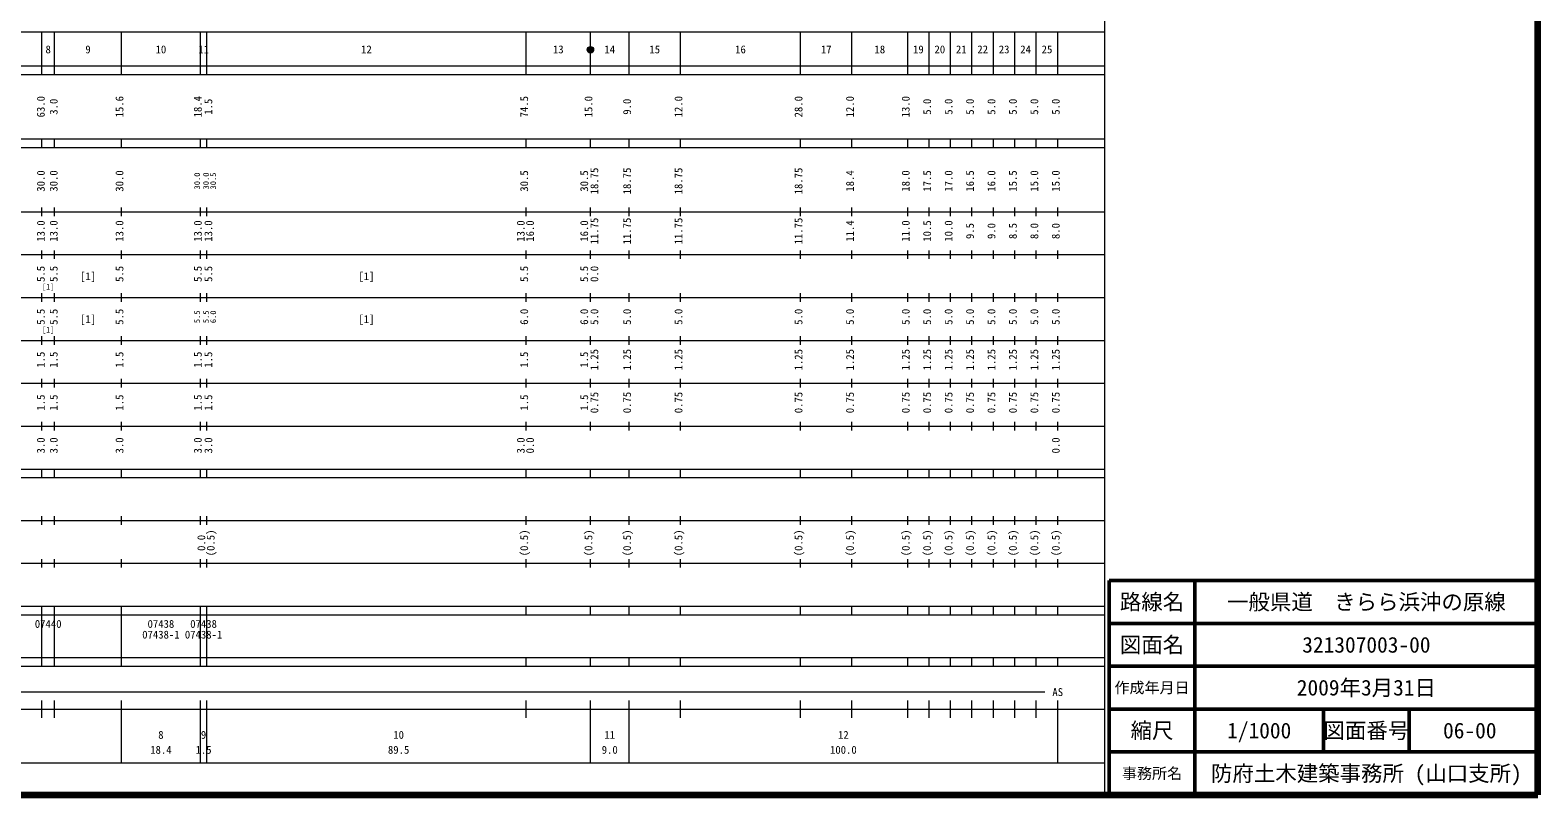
# Model space of a CAD drawing. Units: millimetres on the paper, enlarged 1000 times. Extents: x 40000 to 680000, y 20000 to 380000.
# Drawn here: x 328299 to 680000, y 20000 to 198357 of the extents above; entities that cross this region are included whole.
import ezdxf
from ezdxf.enums import TextEntityAlignment as Align

# ---------------------------------------------------------------- set-up
doc = ezdxf.new("R2010")
doc.units = ezdxf.units.MM
doc.header["$LTSCALE"] = 1000
doc.header["$PDMODE"] = 32
doc.header["$PDSIZE"] = 500
for name, color, linetype, lineweight in [('M-TTL', 2, 'Continuous', 140), ('M-TTL-BAND', 7, 'Continuous', 13), ('M-TTL-FRAM', 2, 'Continuous', 50), ('M-TTL-LINE', 7, 'Continuous', 50)]:
    doc.layers.add(name, color=color, linetype=linetype, lineweight=lineweight)
doc.layers.add('M-TTL-TXT', color=7, linetype='Continuous')
doc.styles.add('ＭＳ ゴシック', font='')
doc.styles.get('ＭＳ ゴシック').set_extended_font_data('MS Gothic')

msp = doc.modelspace()

# ---------------------------------------------------------------- linework, layer by layer
at = {"layer": 'M-TTL'}
for p, q in [((680000, 20000), (680000, 380000)), ((40000, 20000), (680000, 20000))]:
    msp.add_line(p, q, dxfattribs=at)
at = {"layer": 'M-TTL-BAND'}
for p, q in [((579000, 20000), (579000, 370000)), ((68000, 198000), (579000, 198000)), ((331000, 188000), (331000, 198000)), ((334000, 188000), (334000, 198000)), ((349600, 188000), (349600, 198000)), ((368000, 188000), (368000, 198000)), ((369500, 188000), (369500, 198000)), ((444000, 188000), (444000, 198000)), ((459000, 188000), (459000, 198000)), ((468000, 188000), (468000, 198000)), ((480000, 188000), (480000, 198000)), ((508000, 188000), (508000, 198000)), ((520000, 188000), (520000, 198000)), ((533000, 188000), (533000, 198000)), ((538000, 188000), (538000, 198000)), ((543000, 188000), (543000, 198000)), ((548000, 188000), (548000, 198000)), ((553000, 188000), (553000, 198000)), ((558000, 188000), (558000, 198000)), ((563000, 188000), (563000, 198000)), ((568000, 188000), (568000, 198000)), ((40000, 190000), (579000, 190000)), ((40000, 188000), (579000, 188000)), ((40000, 173000), (579000, 173000)), ((331000, 171000), (331000, 173000)), ((334000, 171000), (334000, 173000)), ((349600, 171000), (349600, 173000)), ((368000, 171000), (368000, 173000)), ((369500, 171000), (369500, 173000)), ((444000, 171000), (444000, 173000)), ((459000, 171000), (459000, 173000)), ((468000, 171000), (468000, 173000)), ((480000, 171000), (480000, 173000)), ((508000, 171000), (508000, 173000)), ((520000, 171000), (520000, 173000)), ((533000, 171000), (533000, 173000)), ((538000, 171000), (538000, 173000)), ((543000, 171000), (543000, 173000)), ((548000, 171000), (548000, 173000)), ((553000, 171000), (553000, 173000)), ((558000, 171000), (558000, 173000)), ((563000, 171000), (563000, 173000)), ((568000, 171000), (568000, 173000)), ((40000, 171000), (579000, 171000)), ((40000, 156000), (579000, 156000)), ((331000, 155000), (331000, 157000)), ((334000, 155000), (334000, 157000)), ((349600, 155000), (349600, 157000)), ((368000, 155000), (368000, 157000)), ((369500, 155000), (369500, 157000)), ((444000, 155000), (444000, 157000)), ((459000, 155000), (459000, 157000)), ((468000, 155000), (468000, 157000)), ((480000, 155000), (480000, 157000)), ((508000, 155000), (508000, 157000)), ((520000, 155000), (520000, 157000)), ((533000, 155000), (533000, 157000)), ((538000, 155000), (538000, 157000)), ((543000, 155000), (543000, 157000)), ((548000, 155000), (548000, 157000)), ((553000, 155000), (553000, 157000)), ((558000, 155000), (558000, 157000)), ((563000, 155000), (563000, 157000)), ((568000, 155000), (568000, 157000)), ((46000, 146000), (579000, 146000)), ((331000, 145000), (331000, 147000)), ((334000, 145000), (334000, 147000)), ((349600, 145000), (349600, 147000)), ((368000, 145000), (368000, 147000)), ((369500, 145000), (369500, 147000)), ((444000, 145000), (444000, 147000)), ((459000, 145000), (459000, 147000)), ((468000, 145000), (468000, 147000)), ((480000, 145000), (480000, 147000)), ((508000, 145000), (508000, 147000)), ((520000, 145000), (520000, 147000)), ((533000, 145000), (533000, 147000)), ((538000, 145000), (538000, 147000)), ((543000, 145000), (543000, 147000)), ((548000, 145000), (548000, 147000)), ((553000, 145000), (553000, 147000)), ((558000, 145000), (558000, 147000)), ((563000, 145000), (563000, 147000)), ((568000, 145000), (568000, 147000)), ((52000, 136000), (579000, 136000)), ((331000, 135000), (331000, 137000)), ((334000, 135000), (334000, 137000)), ((349600, 135000), (349600, 137000)), ((368000, 135000), (368000, 137000)), ((369500, 135000), (369500, 137000)), ((444000, 135000), (444000, 137000)), ((459000, 135000), (459000, 137000)), ((468000, 135000), (468000, 137000)), ((480000, 135000), (480000, 137000)), ((508000, 135000), (508000, 137000)), ((520000, 135000), (520000, 137000)), ((533000, 135000), (533000, 137000)), ((538000, 135000), (538000, 137000)), ((543000, 135000), (543000, 137000)), ((548000, 135000), (548000, 137000)), ((553000, 135000), (553000, 137000)), ((558000, 135000), (558000, 137000)), ((563000, 135000), (563000, 137000)), ((568000, 135000), (568000, 137000)), ((331000, 125000), (331000, 127000)), ((334000, 125000), (334000, 127000)), ((349600, 125000), (349600, 127000)), ((368000, 125000), (368000, 127000)), ((369500, 125000), (369500, 127000)), ((444000, 125000), (444000, 127000)), ((459000, 125000), (459000, 127000)), ((468000, 125000), (468000, 127000)), ((480000, 125000), (480000, 127000)), ((508000, 125000), (508000, 127000)), ((520000, 125000), (520000, 127000)), ((533000, 125000), (533000, 127000)), ((538000, 125000), (538000, 127000)), ((543000, 125000), (543000, 127000)), ((548000, 125000), (548000, 127000)), ((553000, 125000), (553000, 127000)), ((558000, 125000), (558000, 127000)), ((563000, 125000), (563000, 127000)), ((568000, 125000), (568000, 127000)), ((46000, 126000), (579000, 126000)), ((331000, 115000), (331000, 117000)), ((334000, 115000), (334000, 117000)), ((349600, 115000), (349600, 117000)), ((368000, 115000), (368000, 117000)), ((369500, 115000), (369500, 117000)), ((444000, 115000), (444000, 117000)), ((459000, 115000), (459000, 117000)), ((468000, 115000), (468000, 117000)), ((480000, 115000), (480000, 117000)), ((508000, 115000), (508000, 117000)), ((520000, 115000), (520000, 117000)), ((533000, 115000), (533000, 117000)), ((538000, 115000), (538000, 117000)), ((543000, 115000), (543000, 117000)), ((548000, 115000), (548000, 117000)), ((553000, 115000), (553000, 117000)), ((558000, 115000), (558000, 117000)), ((563000, 115000), (563000, 117000)), ((568000, 115000), (568000, 117000)), ((52000, 116000), (579000, 116000)), ((46000, 106000), (579000, 106000)), ((331000, 105000), (331000, 107000)), ((334000, 105000), (334000, 107000)), ((349600, 105000), (349600, 107000)), ((368000, 105000), (368000, 107000)), ((369500, 105000), (369500, 107000)), ((444000, 105000), (444000, 107000)), ((459000, 105000), (459000, 107000)), ((468000, 105000), (468000, 107000)), ((480000, 105000), (480000, 107000)), ((508000, 105000), (508000, 107000)), ((520000, 105000), (520000, 107000)), ((533000, 105000), (533000, 107000)), ((538000, 105000), (538000, 107000)), ((543000, 105000), (543000, 107000)), ((548000, 105000), (548000, 107000)), ((553000, 105000), (553000, 107000)), ((558000, 105000), (558000, 107000)), ((563000, 105000), (563000, 107000)), ((568000, 105000), (568000, 107000)), ((40000, 96000), (579000, 96000)), ((331000, 94000), (331000, 96000)), ((334000, 94000), (334000, 96000)), ((349600, 94000), (349600, 96000)), ((368000, 94000), (368000, 96000)), ((369500, 94000), (369500, 96000)), ((444000, 94000), (444000, 96000)), ((459000, 94000), (459000, 96000)), ((468000, 94000), (468000, 96000)), ((480000, 94000), (480000, 96000)), ((508000, 94000), (508000, 96000)), ((520000, 94000), (520000, 96000)), ((533000, 94000), (533000, 96000)), ((538000, 94000), (538000, 96000)), ((543000, 94000), (543000, 96000)), ((548000, 94000), (548000, 96000)), ((553000, 94000), (553000, 96000)), ((558000, 94000), (558000, 96000)), ((563000, 94000), (563000, 96000)), ((568000, 94000), (568000, 96000)), ((40000, 94000), (579000, 94000)), ((331000, 83000), (331000, 85000)), ((334000, 83000), (334000, 85000)), ((349600, 83000), (349600, 85000)), ((368000, 83000), (368000, 85000)), ((369500, 83000), (369500, 85000)), ((444000, 83000), (444000, 85000)), ((459000, 83000), (459000, 85000)), ((468000, 83000), (468000, 85000)), ((480000, 83000), (480000, 85000)), ((508000, 83000), (508000, 85000)), ((520000, 83000), (520000, 85000)), ((533000, 83000), (533000, 85000)), ((538000, 83000), (538000, 85000)), ((543000, 83000), (543000, 85000)), ((548000, 83000), (548000, 85000)), ((553000, 83000), (553000, 85000)), ((558000, 83000), (558000, 85000)), ((563000, 83000), (563000, 85000)), ((568000, 83000), (568000, 85000)), ((49000, 84000), (579000, 84000)), ((40000, 74000), (579000, 74000)), ((331000, 73000), (331000, 75000)), ((334000, 73000), (334000, 75000)), ((349600, 73000), (349600, 75000)), ((368000, 73000), (368000, 75000)), ((369500, 73000), (369500, 75000)), ((444000, 73000), (444000, 75000)), ((459000, 73000), (459000, 75000)), ((468000, 73000), (468000, 75000)), ((480000, 73000), (480000, 75000)), ((508000, 73000), (508000, 75000)), ((520000, 73000), (520000, 75000)), ((533000, 73000), (533000, 75000)), ((538000, 73000), (538000, 75000)), ((543000, 73000), (543000, 75000)), ((548000, 73000), (548000, 75000)), ((553000, 73000), (553000, 75000)), ((558000, 73000), (558000, 75000)), ((563000, 73000), (563000, 75000)), ((568000, 73000), (568000, 75000)), ((40000, 64000), (579000, 64000)), ((331000, 62000), (331000, 64000)), ((334000, 62000), (334000, 64000)), ((349600, 62000), (349600, 64000)), ((368000, 62000), (368000, 64000)), ((369500, 62000), (369500, 64000)), ((444000, 62000), (444000, 64000)), ((459000, 62000), (459000, 64000)), ((468000, 62000), (468000, 64000)), ((480000, 62000), (480000, 64000)), ((508000, 62000), (508000, 64000)), ((520000, 62000), (520000, 64000)), ((533000, 62000), (533000, 64000)), ((538000, 62000), (538000, 64000)), ((543000, 62000), (543000, 64000)), ((548000, 62000), (548000, 64000)), ((553000, 62000), (553000, 64000)), ((558000, 62000), (558000, 64000)), ((563000, 62000), (563000, 64000)), ((568000, 62000), (568000, 64000)), ((40000, 62000), (579000, 62000)), ((331000, 52000), (331000, 62000)), ((334000, 52000), (334000, 62000)), ((349600, 52000), (349600, 62000)), ((368000, 52000), (368000, 62000)), ((368000, 52000), (368000, 62000)), ((369500, 52000), (369500, 62000)), ((40000, 52000), (579000, 52000)), ((40000, 50000), (579000, 50000)), ((331000, 50000), (331000, 52000)), ((334000, 50000), (334000, 52000)), ((349600, 50000), (349600, 52000)), ((368000, 50000), (368000, 52000)), ((369500, 50000), (369500, 52000)), ((444000, 50000), (444000, 52000)), ((459000, 50000), (459000, 52000)), ((468000, 50000), (468000, 52000)), ((480000, 50000), (480000, 52000)), ((508000, 50000), (508000, 52000)), ((520000, 50000), (520000, 52000)), ((533000, 50000), (533000, 52000)), ((538000, 50000), (538000, 52000)), ((543000, 50000), (543000, 52000)), ((548000, 50000), (548000, 52000)), ((553000, 50000), (553000, 52000)), ((558000, 50000), (558000, 52000)), ((563000, 50000), (563000, 52000)), ((568000, 50000), (568000, 52000)), ((71000, 44000), (565000, 44000)), ((40000, 40000), (579000, 40000)), ((331000, 38000), (331000, 42000)), ((334000, 38000), (334000, 42000)), ((349600, 27500), (349600, 42000)), ((368000, 27500), (368000, 42000)), ((369500, 27500), (369500, 42000)), ((444000, 38000), (444000, 42000)), ((459000, 27500), (459000, 42000)), ((468000, 27500), (468000, 42000)), ((480000, 38000), (480000, 42000)), ((508000, 38000), (508000, 42000)), ((520000, 38000), (520000, 42000)), ((533000, 38000), (533000, 42000)), ((538000, 38000), (538000, 42000)), ((543000, 38000), (543000, 42000)), ((548000, 38000), (548000, 42000)), ((553000, 38000), (553000, 42000)), ((558000, 38000), (558000, 42000)), ((563000, 38000), (563000, 42000)), ((568000, 27500), (568000, 42000)), ((68000, 27500), (579000, 27500))]:
    msp.add_line(p, q, dxfattribs=at)
for radius in [750, 600, 450, 300, 150, 20]:
    msp.add_circle((459000, 193791), radius, dxfattribs=at)
msp.add_point((459000, 193791), dxfattribs=at)
at = {"layer": 'M-TTL-FRAM'}
for p, q in [((680000, 70000), (580000, 70000)), ((580000, 70000), (580000, 20000))]:
    msp.add_line(p, q, dxfattribs=at)
at = {"layer": 'M-TTL-LINE'}
for p, q in [((600000, 70000), (600000, 20000)), ((680000, 60000), (580000, 60000)), ((680000, 50000), (580000, 50000)), ((680000, 40000), (580000, 40000)), ((630000, 40000), (630000, 30000)), ((650000, 40000), (650000, 30000)), ((680000, 30000), (580000, 30000))]:
    msp.add_line(p, q, dxfattribs=at)

# ---------------------------------------------------------------- texts
at = {"layer": 'M-TTL-BAND', "style": 'ＭＳ ゴシック'}
for s, height, p in [('8', 1833, (332500, 192405)), ('9', 1833, (341800, 192405)), ('10', 1833, (358800, 192405)), ('11', 1833, (368750, 192405)), ('12', 1833, (406750, 192405)), ('13', 1833, (451500, 192405)), ('14', 1833, (463500, 192405)), ('15', 1833, (474000, 192405)), ('16', 1833, (494000, 192405)), ('17', 1833, (514000, 192405)), ('18', 1833, (526500, 192405)), ('19', 1833, (535500, 192405)), ('20', 1833, (540500, 192405)), ('21', 1833, (545500, 192405)), ('22', 1833, (550500, 192405)), ('23', 1833, (555500, 192405)), ('24', 1833, (560500, 192405)), ('25', 1833, (565500, 192405)), ('[1]', 1833, (341800, 139500)), ('[1]', 1833, (406750, 139500)), ('[1]', 1320, (332500, 137437)), ('[1]', 1833, (341800, 129500)), ('[1]', 1833, (406750, 129500)), ('[1]', 1320, (332500, 127437)), ('07440', 1833, (332505, 58405)), ('07438', 1833, (358800, 58405)), ('07438', 1833, (368750, 58405)), ('07438-1', 1833, (358800, 55905)), ('07438-1', 1833, (368750, 55905)), ('AS', 1833, (568000, 42500)), ('8', 1833, (358800, 32523)), ('9', 1833, (368750, 32523)), ('10', 1833, (414250, 32523)), ('11', 1833, (463500, 32523)), ('12', 1833, (518000, 32523)), ('18.4', 1833, (358800, 29033)), ('1.5', 1833, (368750, 29033)), ('89.5', 1833, (414250, 29033)), ('9.0', 1833, (463500, 29033)), ('100.0', 1833, (518000, 29033))]:
    msp.add_text(s, height=height, dxfattribs=at).set_placement(p, align=Align.BOTTOM_CENTER)
for s, p in [('18.4', (368871, 180500)), ('63.0', (332250, 180500)), ('3.0', (335250, 180500)), ('15.6', (350600, 180500)), ('1.5', (371330, 180500)), ('74.5', (445000, 180500)), ('15.0', (460000, 180500)), ('9.0', (469000, 180500)), ('12.0', (481000, 180500)), ('28.0', (509000, 180500)), ('12.0', (521000, 180500)), ('13.0', (534000, 180500)), ('5.0', (539000, 180500)), ('5.0', (544000, 180500)), ('5.0', (549000, 180500)), ('5.0', (554000, 180500)), ('5.0', (559000, 180500)), ('5.0', (564000, 180500)), ('5.0', (569000, 180500)), ('30.0', (332250, 163174)), ('30.0', (335250, 163174)), ('30.0', (350600, 163174)), ('30.5', (445000, 163174)), ('30.5', (459000, 163174)), ('18.75', (461370, 163174)), ('18.75', (469000, 163174)), ('18.75', (481000, 163174)), ('18.75', (509000, 163174)), ('18.4', (521000, 163174)), ('18.0', (534000, 163174)), ('17.5', (539000, 163174)), ('17.0', (544000, 163174)), ('16.5', (549000, 163174)), ('16.0', (554000, 163174)), ('15.5', (559000, 163174)), ('15.0', (564000, 163174)), ('15.0', (569000, 163174)), ('13.0', (332250, 151500)), ('13.0', (335250, 151500)), ('13.0', (350600, 151500)), ('13.0', (368871, 151500)), ('13.0', (371330, 151500)), ('13.0', (444192, 151500)), ('16.0', (446370, 151500)), ('16.0', (459000, 151500)), ('11.75', (461370, 151500)), ('11.75', (469000, 151500)), ('11.75', (481000, 151500)), ('11.75', (509000, 151500)), ('11.4', (521000, 151500)), ('11.0', (534000, 151500)), ('10.5', (539000, 151500)), ('10.0', (544000, 151500)), ('9.5', (549000, 151500)), ('9.0', (554000, 151500)), ('8.5', (559000, 151500)), ('8.0', (564000, 151500)), ('8.0', (569000, 151500)), ('5.5', (332250, 141500)), ('5.5', (335250, 141500)), ('5.5', (350600, 141500)), ('5.5', (368871, 141500)), ('5.5', (371330, 141500)), ('5.5', (445000, 141500)), ('5.5', (459000, 141500)), ('0.0', (461370, 141500)), ('5.5', (332250, 131500)), ('5.5', (335250, 131500)), ('5.5', (350600, 131500)), ('6.0', (445000, 131500)), ('6.0', (459000, 131500)), ('5.0', (461370, 131500)), ('5.0', (469000, 131500)), ('5.0', (481000, 131500)), ('5.0', (509000, 131500)), ('5.0', (521000, 131500)), ('5.0', (534000, 131500)), ('5.0', (539000, 131500)), ('5.0', (544000, 131500)), ('5.0', (549000, 131500)), ('5.0', (554000, 131500)), ('5.0', (559000, 131500)), ('5.0', (564000, 131500)), ('5.0', (569000, 131500)), ('1.5', (332250, 121500)), ('1.5', (335250, 121500)), ('1.5', (350600, 121500)), ('1.5', (368871, 121500)), ('1.5', (371330, 121500)), ('1.5', (445000, 121500)), ('1.5', (459000, 121500)), ('1.25', (461370, 121500)), ('1.25', (469000, 121500)), ('1.25', (481000, 121500)), ('1.25', (509000, 121500)), ('1.25', (521000, 121500)), ('1.25', (534000, 121500)), ('1.25', (539000, 121500)), ('1.25', (544000, 121500)), ('1.25', (549000, 121500)), ('1.25', (554000, 121500)), ('1.25', (559000, 121500)), ('1.25', (564000, 121500)), ('1.25', (569000, 121500)), ('1.5', (332250, 111500)), ('1.5', (335250, 111500)), ('1.5', (350600, 111500)), ('1.5', (368871, 111500)), ('1.5', (371330, 111500)), ('1.5', (445000, 111500)), ('1.5', (459000, 111500)), ('0.75', (461370, 111500)), ('0.75', (469000, 111500)), ('0.75', (481000, 111500)), ('0.75', (509000, 111500)), ('0.75', (521000, 111500)), ('0.75', (534000, 111500)), ('0.75', (539000, 111500)), ('0.75', (544000, 111500)), ('0.75', (549000, 111500)), ('0.75', (554000, 111500)), ('0.75', (559000, 111500)), ('0.75', (564000, 111500)), ('0.75', (569000, 111500)), ('3.0', (332250, 101500)), ('3.0', (335250, 101500)), ('3.0', (350600, 101500)), ('3.0', (368871, 101500)), ('3.0', (371330, 101500)), ('3.0', (444192, 101500)), ('0.0', (446370, 101500)), ('0.0', (569000, 101500)), ('(0.5)', (371870, 78764)), ('(0.5)', (445000, 78764)), ('(0.5)', (460000, 78764)), ('(0.5)', (469000, 78764)), ('(0.5)', (481000, 78764)), ('(0.5)', (509000, 78764)), ('(0.5)', (521000, 78764)), ('(0.5)', (534000, 78764)), ('(0.5)', (539000, 78764)), ('(0.5)', (544000, 78764)), ('(0.5)', (549000, 78764)), ('(0.5)', (554000, 78764)), ('(0.5)', (559000, 78764)), ('(0.5)', (564000, 78764)), ('(0.5)', (569000, 78764)), ('0.0', (369688, 78764))]:
    msp.add_text(s, height=1833, rotation=90, dxfattribs=at).set_placement(p, align=Align.BOTTOM_CENTER)
at = {"layer": 'M-TTL-BAND', "style": 'ＭＳ ゴシック', "width": 1.1}
for s, p in [('30.0', (368295, 163174)), ('30.0', (370363, 163174)), ('30.5', (372043, 163174)), ('5.5', (368295, 131500)), ('5.5', (370363, 131500)), ('6.0', (372043, 131500))]:
    msp.add_text(s, height=1320, rotation=90, dxfattribs=at).set_placement(p, align=Align.BOTTOM_CENTER)
at = {"layer": 'M-TTL-TXT', "style": 'ＭＳ ゴシック'}
for s, height, p in [('路線名', 3666, (590000, 65000)), ('路線名', 3666, (590000, 65000)), ('一般県道\u3000きらら浜沖の原線', 3666, (640000, 65000)), ('図面名', 3666, (590000, 55000)), ('図面名', 3666, (590000, 55000)), ('321307003-00', 3666, (640000, 55000)), ('作成年月日', 2566, (590000, 45000)), ('作成年月日', 2566, (590000, 45000)), ('2009年3月31日', 3666, (640000, 45000)), ('縮尺', 3666, (590000, 35000)), ('縮尺', 3666, (590000, 35000)), ('1/1000', 3666, (615000, 35000)), ('図面番号', 3666, (640000, 35000)), ('図面番号', 3666, (640000, 35000)), ('06-00', 3666, (664125, 35000)), ('事務所名', 2566, (590000, 25000)), ('事務所名', 2566, (590000, 25000)), ('防府土木建築事務所 (山口支所)', 3666, (640000, 25000))]:
    msp.add_text(s, height=height, dxfattribs=at).set_placement(p, align=Align.MIDDLE_CENTER)

doc.saveas('drawing.dxf')
